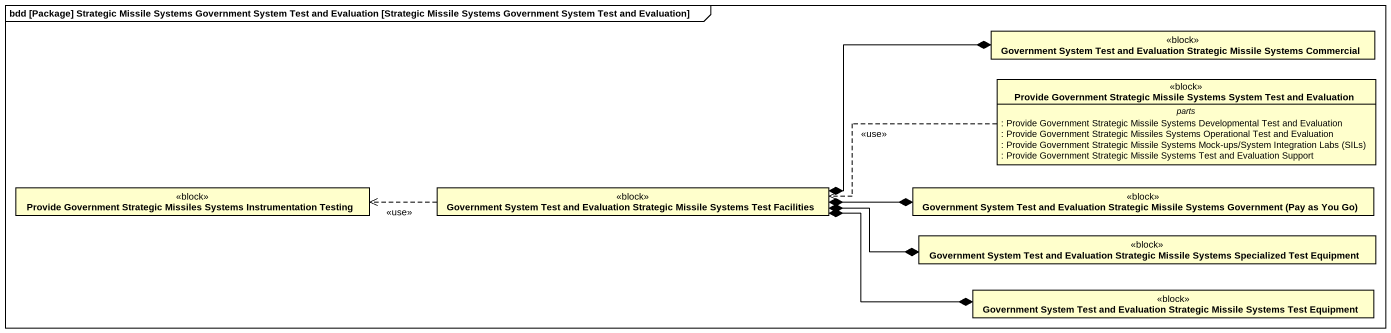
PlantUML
@startuml
mainframe bdd [Package] Strategic Missile Systems Government System Test and Evaluation [Strategic Missile Systems Government System Test and Evaluation]
hide circle
hide empty members
class "Government System Test and Evaluation Strategic Missile Systems Commercial" as Government_System_Test_and <<block>>
class "Provide Government Strategic Missile Systems System Test and Evaluation" as Provide_Government <<block>> {
  -- parts --
  : Provide Government Strategic Missile Systems Developmental Test and Evaluation
  : Provide Government Strategic Missiles Systems Operational Test and Evaluation
  {field} : Provide Government Strategic Missile Systems Mock-ups/System Integration Labs (SILs)
  : Provide Government Strategic Missile Systems Test and Evaluation Support
}
class "Provide Government Strategic Missiles Systems Instrumentation Testing" as Provide_Government_2 <<block>>
class "Government System Test and Evaluation Strategic Missile Systems Test Facilities" as Government_System_Test_and_2 <<block>>
class "Government System Test and Evaluation Strategic Missile Systems Government (Pay as You Go)" as Government_System_Test_and_3 <<block>>
class "Government System Test and Evaluation Strategic Missile Systems Specialized Test Equipment" as Government_System_Test_and_4 <<block>>
class "Government System Test and Evaluation Strategic Missile Systems Test Equipment" as Government_System_Test_and_5 <<block>>
Provide_Government .left.> Government_System_Test_and_2 : <<use>>
Government_System_Test_and_2 *-right-* Government_System_Test_and
Government_System_Test_and_2 .left.> Provide_Government_2 : <<use>>
Government_System_Test_and_2 *-right-* Government_System_Test_and_3
Government_System_Test_and_2 *-right-* Government_System_Test_and_4
Government_System_Test_and_2 *-right-* Government_System_Test_and_5
@enduml
